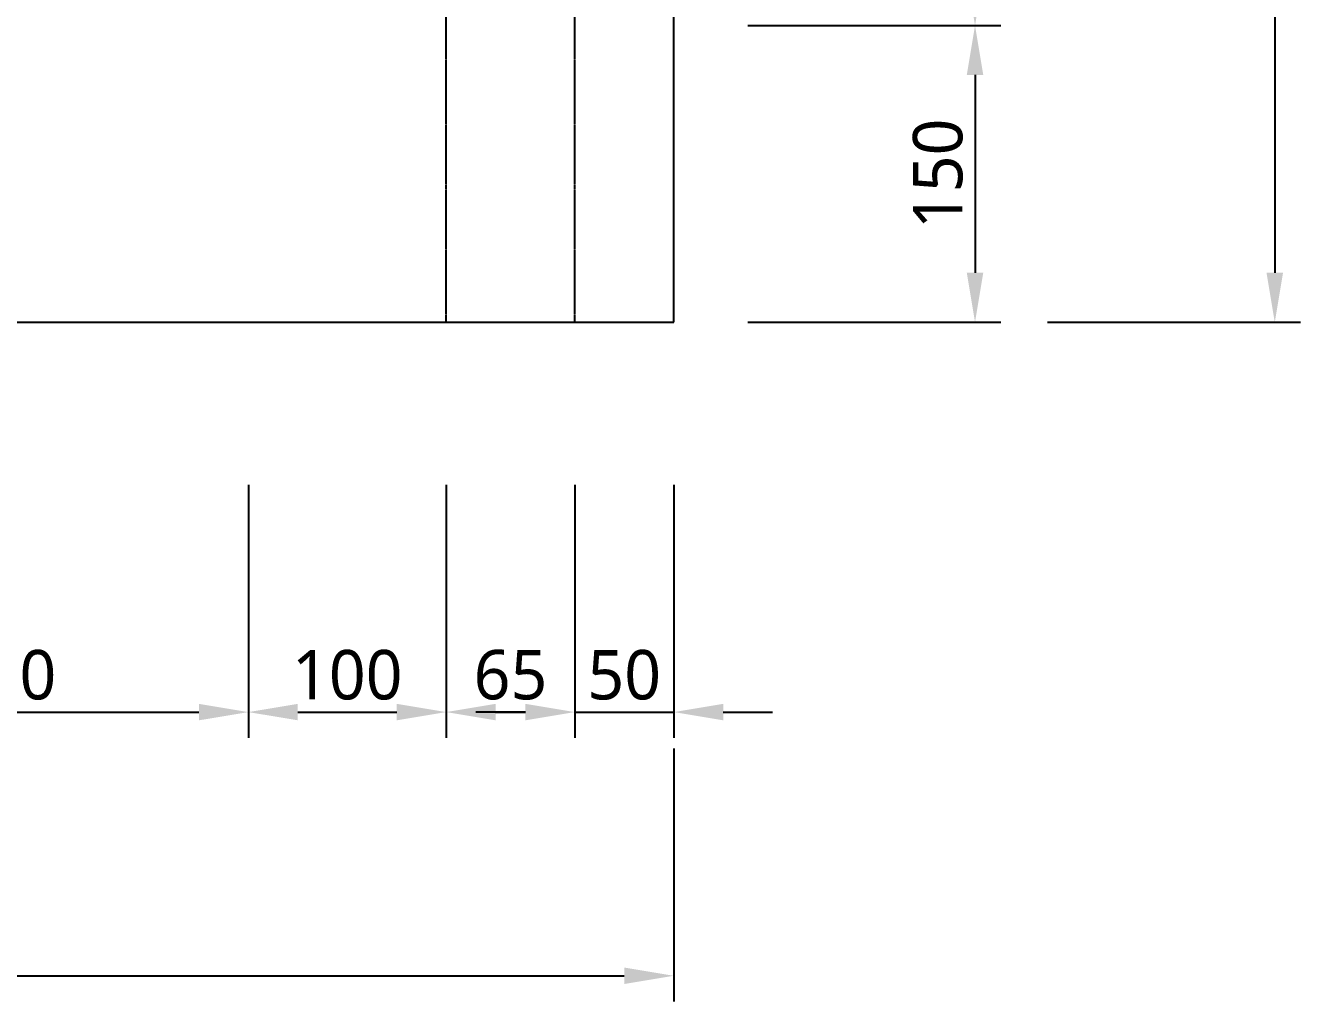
# Model space of a CAD drawing. Header units: millimetres. Extents: x -9013 to 516, y -36629 to 6082.
# Drawn here: x -3642 to -2998, y -14113 to -13619 of the extents above; entities that cross this region are included whole.
import ezdxf

# ---------------------------------------------------------------- set-up
doc = ezdxf.new("R2010")
doc.units = ezdxf.units.MM
doc.header["$LTSCALE"] = 0.05
doc.linetypes.add('CENTER2', pattern=[28.575, 19.05, -3.175, 3.175, -3.175])
doc.layers.get('0').update_dxf_attribs({"lineweight": 18})
doc.layers.get('Defpoints').update_dxf_attribs({"color": 140, "lineweight": 18})
for name, color, linetype in [('1CO', 4, 'Continuous'), ('2CONC', 4, 'Continuous'), ('HWAT___5CS', 3, 'CENTER2')]:
    doc.layers.add(name, color=color, linetype=linetype)
doc.styles.add('trebuchet_MS', font='trebuc.ttf')
doc.dimstyles.new('MGP', dxfattribs={"dimtxt": 2.5, "dimasz": 2.5, "dimexe": 1.25, "dimexo": 0.625, "dimtad": 1, "dimdec": 0, "dimtxsty": 'trebuchet_MS', "dimcen": 2.5, "dimclrt": 7, "dimadec": 0, "dimazin": 0, "dimtfac": 1, "dimtdec": 0, "dimtmove": 0, "dimatfit": 3, "dimfxl": 1.148294, "dimfxlon": 1, "dimarcsym": 2})

# ---------------------------------------------------------------- blocks, each defined once
blk = doc.blocks.new('*D416')
at = {"color": 0, "lineweight": -2, "transparency": 16777216}
for p, q in [((-4729.46, -13985.06), (-4729.46, -14112.89)), ((-3314.46, -13985.06), (-3314.46, -14112.89)), ((-4704.46, -14099.89), (-3339.46, -14099.89))]:
    blk.add_line(p, q, dxfattribs=at)
at = {"color": 0, "transparency": 16777216}
for points in [[(-4704.46, -14095.73), (-4704.46, -14104.06), (-4729.46, -14099.89)], [(-3339.46, -14095.73), (-3339.46, -14104.06), (-3314.46, -14099.89)]]:
    blk.add_solid(points, dxfattribs=at)
at = {"layer": 'Defpoints', "color": 0, "transparency": 16777216}
for p in [(-4729.46, -13714.87), (-3314.46, -13743.82), (-3314.46, -14099.89)]:
    blk.add_point(p, dxfattribs=at)
at = {"color": 7, "transparency": 16777216, "insert": (-4021.96, -14081.23), "char_height": 25, "attachment_point": 5, "style": 'trebuchet_MS'}
blk.add_mtext('1415', dxfattribs=at)
blk = doc.blocks.new('*D419')
at = {"color": 0, "lineweight": -2, "transparency": 16777216}
for p, q in [((-3276.99, -13619.43), (-3149.16, -13619.43)), ((-3162.16, -13644.43), (-3162.16, -13744.43)), ((-3276.99, -13769.43), (-3149.16, -13769.43))]:
    blk.add_line(p, q, dxfattribs=at)
at = {"color": 0, "transparency": 16777216}
for points in [[(-3166.33, -13644.43), (-3158, -13644.43), (-3162.16, -13619.43)], [(-3166.33, -13744.43), (-3158, -13744.43), (-3162.16, -13769.43)]]:
    blk.add_solid(points, dxfattribs=at)
at = {"layer": 'Defpoints', "color": 0, "transparency": 16777216}
for p in [(-3529.46, -13619.43), (-3434.79, -13769.43), (-3162.16, -13769.43)]:
    blk.add_point(p, dxfattribs=at)
at = {"color": 7, "transparency": 16777216, "insert": (-3180.88, -13694.43), "char_height": 25, "attachment_point": 5, "rotation": 90, "style": 'trebuchet_MS'}
blk.add_mtext('150', dxfattribs=at)
blk = doc.blocks.new('*D420')
at = {"color": 0, "lineweight": -2, "transparency": 16777216}
for p, q in [((-3276.99, -13169.43), (-3149.16, -13169.43)), ((-3162.16, -13594.43), (-3162.16, -13194.43)), ((-3276.99, -13619.43), (-3149.16, -13619.43))]:
    blk.add_line(p, q, dxfattribs=at)
at = {"color": 0, "transparency": 16777216}
for points in [[(-3166.33, -13194.43), (-3158, -13194.43), (-3162.16, -13169.43)], [(-3166.33, -13594.43), (-3158, -13594.43), (-3162.16, -13619.43)]]:
    blk.add_solid(points, dxfattribs=at)
at = {"layer": 'Defpoints', "color": 0, "transparency": 16777216}
for p in [(-3434.79, -13169.43), (-3162.16, -13169.43), (-3434.79, -13619.43)]:
    blk.add_point(p, dxfattribs=at)
at = {"color": 7, "transparency": 16777216, "insert": (-3180.88, -13394.43), "char_height": 25, "attachment_point": 5, "rotation": 90, "style": 'trebuchet_MS'}
blk.add_mtext('450', dxfattribs=at)
blk = doc.blocks.new('*D425')
at = {"color": 0, "lineweight": -2, "transparency": 16777216}
for p, q in [((-3125.48, -11419.43), (-2997.65, -11419.43)), ((-3010.65, -11444.43), (-3010.65, -13744.43)), ((-3125.48, -13769.43), (-2997.65, -13769.43))]:
    blk.add_line(p, q, dxfattribs=at)
at = {"color": 0, "transparency": 16777216}
for points in [[(-3014.82, -11444.43), (-3006.48, -11444.43), (-3010.65, -11419.43)], [(-3014.82, -13744.43), (-3006.48, -13744.43), (-3010.65, -13769.43)]]:
    blk.add_solid(points, dxfattribs=at)
at = {"layer": 'Defpoints', "color": 0, "transparency": 16777216}
for p in [(-3631.63, -11419.43), (-3378.33, -13769.43), (-3010.65, -13769.43)]:
    blk.add_point(p, dxfattribs=at)
at = {"color": 7, "transparency": 16777216, "insert": (-3029.37, -12594.43), "char_height": 25, "attachment_point": 5, "rotation": 90, "style": 'trebuchet_MS'}
blk.add_mtext('2350', dxfattribs=at)
blk = doc.blocks.new('*D446')
at = {"color": 0, "lineweight": -2, "transparency": 16777216}
for p, q in [((-3779.46, -13851.74), (-3779.46, -13979.57)), ((-3529.46, -13851.74), (-3529.46, -13979.57)), ((-3754.46, -13966.57), (-3554.46, -13966.57))]:
    blk.add_line(p, q, dxfattribs=at)
at = {"color": 0, "transparency": 16777216}
for points in [[(-3754.46, -13962.4), (-3754.46, -13970.73), (-3779.46, -13966.57)], [(-3554.46, -13962.4), (-3554.46, -13970.73), (-3529.46, -13966.57)]]:
    blk.add_solid(points, dxfattribs=at)
at = {"layer": 'Defpoints', "color": 0, "transparency": 16777216}
for p in [(-3779.46, -13619.43), (-3529.46, -13619.43), (-3529.46, -13966.57)]:
    blk.add_point(p, dxfattribs=at)
at = {"color": 7, "transparency": 16777216, "insert": (-3654.46, -13947.85), "char_height": 25, "attachment_point": 5, "style": 'trebuchet_MS'}
blk.add_mtext('250', dxfattribs=at)
blk = doc.blocks.new('*D447')
at = {"color": 0, "lineweight": -2, "transparency": 16777216}
for p, q in [((-3529.46, -13851.74), (-3529.46, -13979.57)), ((-3429.46, -13851.74), (-3429.46, -13979.57)), ((-3504.46, -13966.57), (-3454.46, -13966.57))]:
    blk.add_line(p, q, dxfattribs=at)
at = {"color": 0, "transparency": 16777216}
for points in [[(-3504.46, -13962.4), (-3504.46, -13970.73), (-3529.46, -13966.57)], [(-3454.46, -13962.4), (-3454.46, -13970.73), (-3429.46, -13966.57)]]:
    blk.add_solid(points, dxfattribs=at)
at = {"layer": 'Defpoints', "color": 0, "transparency": 16777216}
for p in [(-3529.46, -13619.43), (-3429.46, -13619.43), (-3429.46, -13966.57)]:
    blk.add_point(p, dxfattribs=at)
at = {"color": 7, "transparency": 16777216, "insert": (-3479.46, -13947.85), "char_height": 25, "attachment_point": 5, "style": 'trebuchet_MS'}
blk.add_mtext('100', dxfattribs=at)
blk = doc.blocks.new('*D448')
at = {"color": 0, "lineweight": -2, "transparency": 16777216}
for p, q in [((-3429.46, -13851.74), (-3429.46, -13979.57)), ((-3364.46, -13851.74), (-3364.46, -13979.57)), ((-3404.46, -13966.57), (-3389.46, -13966.57))]:
    blk.add_line(p, q, dxfattribs=at)
at = {"color": 0, "transparency": 16777216}
for points in [[(-3404.46, -13962.4), (-3404.46, -13970.73), (-3429.46, -13966.57)], [(-3389.46, -13962.4), (-3389.46, -13970.73), (-3364.46, -13966.57)]]:
    blk.add_solid(points, dxfattribs=at)
at = {"layer": 'Defpoints', "color": 0, "transparency": 16777216}
for p in [(-3429.46, -13619.43), (-3364.46, -13619.43), (-3364.46, -13966.57)]:
    blk.add_point(p, dxfattribs=at)
at = {"color": 7, "transparency": 16777216, "insert": (-3396.96, -13947.81), "char_height": 25, "attachment_point": 5, "style": 'trebuchet_MS'}
blk.add_mtext('65', dxfattribs=at)
blk = doc.blocks.new('*D449')
at = {"color": 0, "lineweight": -2, "transparency": 16777216}
for p, q in [((-3364.46, -13851.74), (-3364.46, -13979.57)), ((-3314.46, -13851.74), (-3314.46, -13979.57)), ((-3389.46, -13966.57), (-3414.46, -13966.57)), ((-3364.46, -13966.57), (-3314.46, -13966.57)), ((-3289.46, -13966.57), (-3264.46, -13966.57))]:
    blk.add_line(p, q, dxfattribs=at)
at = {"color": 0, "transparency": 16777216}
for points in [[(-3389.46, -13962.4), (-3389.46, -13970.73), (-3364.46, -13966.57)], [(-3289.46, -13962.4), (-3289.46, -13970.73), (-3314.46, -13966.57)]]:
    blk.add_solid(points, dxfattribs=at)
at = {"layer": 'Defpoints', "color": 0, "transparency": 16777216}
for p in [(-3364.46, -13723.77), (-3314.46, -13723.77), (-3314.46, -13966.57)]:
    blk.add_point(p, dxfattribs=at)
at = {"color": 7, "transparency": 16777216, "insert": (-3339.46, -13947.85), "char_height": 25, "attachment_point": 5, "style": 'trebuchet_MS'}
blk.add_mtext('50', dxfattribs=at)

msp = doc.modelspace()

# ---------------------------------------------------------------- linework, layer by layer
at = {"layer": '1CO'}
msp.add_line((-3314.46, -13769.43), (-3314.46, -11419.43), dxfattribs=at)
at = {"layer": '2CONC', "lineweight": -3}
msp.add_line((-4729.46, -13769.43), (-3314.46, -13769.43), dxfattribs=at)
at = {"layer": 'HWAT___5CS', "color": 2}
for p, q in [((-3429.46, -13769.43), (-3429.46, -11419.43)), ((-3364.46, -13769.43), (-3364.46, -11419.43))]:
    msp.add_line(p, q, dxfattribs=at)

# ---------------------------------------------------------------- dimensions: what is measured, and where the dimension line sits
for base, p1, p2, picture, middle in [((-3010.65, -13769.43), (-3631.63, -11419.43), (-3378.33, -13769.43), '*D425', (-3029.37, -12594.43)), ((-3162.16, -13169.43), (-3434.79, -13619.43), (-3434.79, -13169.43), '*D420', (-3180.88, -13394.43)), ((-3162.16, -13769.43), (-3529.46, -13619.43), (-3434.79, -13769.43), '*D419', (-3180.88, -13694.43))]:
    dim = msp.add_linear_dim(base=base, p1=p1, p2=p2, angle=90, dimstyle='MGP', override={"dimscale": 100, "dimtxt": 0.25, "dimasz": 0.25, "dimexe": 0.13, "dimexo": 0.06, "dimgap": 0.06, "dimarcsym": 1})
    dim.commit()
    dim.dimension.update_dxf_attribs({"geometry": picture, "text_midpoint": middle})
for base, p1, p2, picture, middle in [((-3529.46, -13966.57), (-3779.46, -13619.43), (-3529.46, -13619.43), '*D446', (-3654.46, -13947.85)), ((-3429.46, -13966.57), (-3529.46, -13619.43), (-3429.46, -13619.43), '*D447', (-3479.46, -13947.85)), ((-3364.46, -13966.57), (-3429.46, -13619.43), (-3364.46, -13619.43), '*D448', (-3396.96, -13947.81)), ((-3314.46, -14099.89), (-4729.46, -13714.87), (-3314.46, -13743.82), '*D416', (-4021.96, -14081.23)), ((-3314.46, -13966.57), (-3364.46, -13723.77), (-3314.46, -13723.77), '*D449', (-3339.46, -13947.85))]:
    dim = msp.add_linear_dim(base=base, p1=p1, p2=p2, dimstyle='MGP', override={"dimscale": 100, "dimtxt": 0.25, "dimasz": 0.25, "dimexe": 0.13, "dimexo": 0.06, "dimgap": 0.06, "dimarcsym": 1})
    dim.commit()
    dim.dimension.update_dxf_attribs({"geometry": picture, "text_midpoint": middle})

doc.saveas('drawing.dxf')
